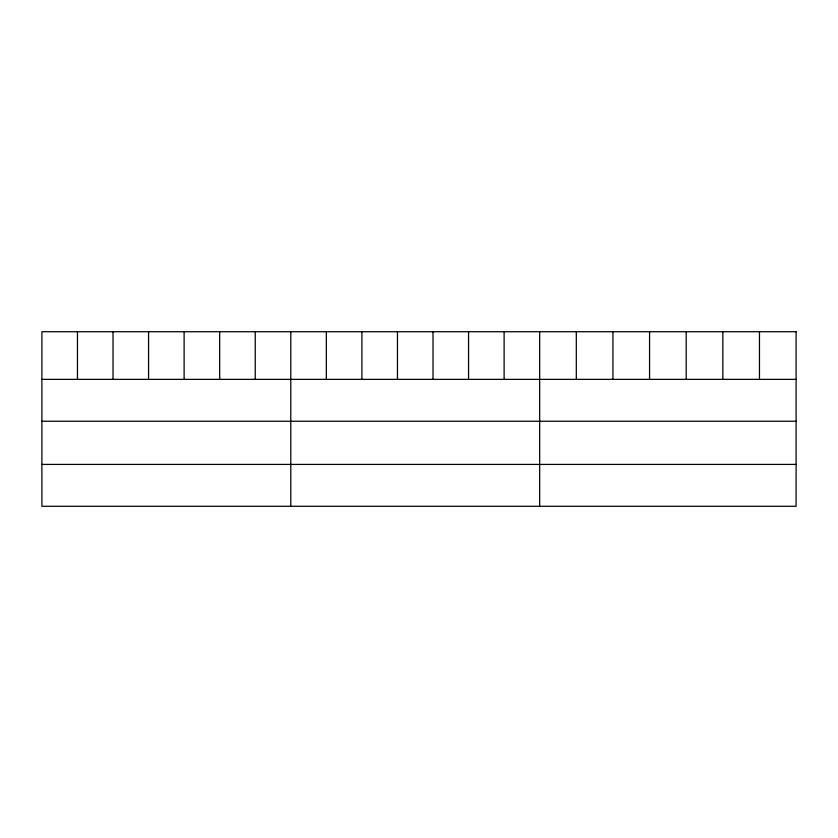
<?xml version="1.0" encoding="UTF-8"?>
<svg xmlns="http://www.w3.org/2000/svg" width="838" height="838" viewBox="0 0 838 838"><rect width="100%" height="100%" fill="white"/><g stroke="black" fill="none" stroke-linecap="round" stroke-linejoin="round"><path stroke-width="1.26" d="M41.9 379.373L796.1 379.373M41.9 421.252L796.1 421.252M41.9 464.409L796.1 464.409M759.469 331.712L759.469 379.373M722.838 331.712L722.838 379.373M686.207 331.712L686.207 379.373M649.565 331.712L649.565 379.373M612.934 331.712L612.934 379.373M576.303 331.712L576.303 379.373M539.672 331.712L539.672 506.288M504.12 331.712L504.12 379.373M468.557 331.712L468.557 379.373M433.005 331.712L433.005 379.373M397.453 331.712L397.453 379.373M361.901 331.712L361.901 379.373M326.338 331.712L326.338 379.373M290.786 331.712L290.786 506.288M255.234 331.712L255.234 379.373M219.671 331.712L219.671 379.373M184.119 331.712L184.119 379.373M148.567 331.712L148.567 379.373M113.015 331.712L113.015 379.373M77.452 331.712L77.452 379.373M796.1 331.712L41.9 331.712L41.9 506.288L796.1 506.288L796.1 331.712"/></g></svg>
